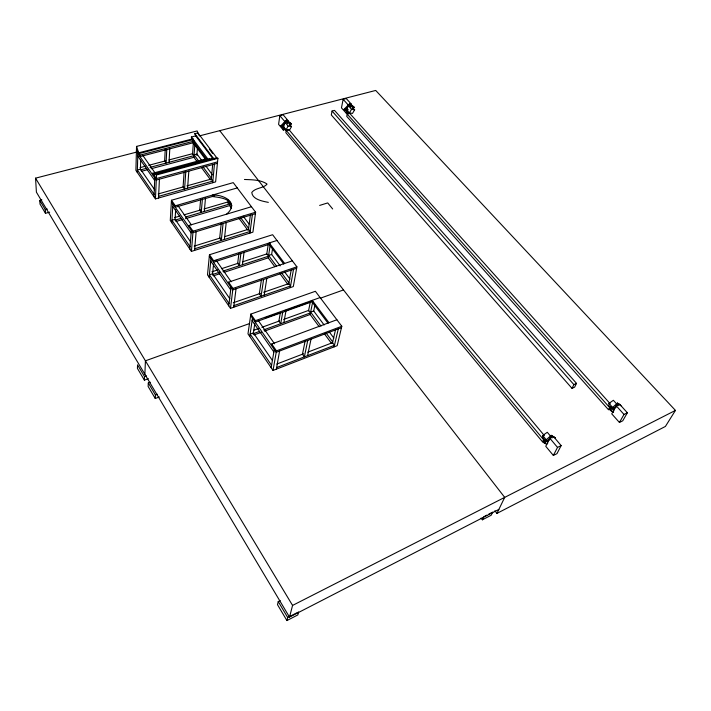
<?xml version="1.0" encoding="UTF-8"?>
<svg xmlns="http://www.w3.org/2000/svg" width="711" height="711" viewBox="0 0 711 711"><rect width="100%" height="100%" fill="white"/><g stroke="black" fill="none" stroke-linecap="round" stroke-linejoin="round"><path stroke-width="1.07" d="M618.197 405.661L613.362 400.293L608.98 403.404L608.936 405.643L611.682 408.709M198.76 135.108L197.143 130.948L136.539 146.413L135.908 170.391L155.442 198.893L215.62 181.892L217.895 158.322L215.895 157.753M137.303 172.426L137.827 153.54M136.539 146.413L138.938 153.594L193.09 139.578M136.441 150.021L140.005 155.131L139.96 156.607L194.094 142.511M613.735 411.011L613.806 408.789L608.98 403.404M140.423 169.511L140.707 160.073M152.581 174.728L152.643 173.262L207.283 158.509M144.386 380.145L144.529 376.626L137.543 364.867L137.427 368.405L144.386 380.145L148.403 378.67M144.875 374.27L145.426 360.815L249.677 323.505M209.665 158.9L153.789 174.017L153.754 174.844L214.864 158.295M153.994 196.769L154.794 177.91M155.442 198.893L156.5 174.968L217.895 158.322M150.314 382.207L148.297 382.953L148.137 386.473L155.265 398.507L159.317 396.978M158.535 198.022L159.424 179.181M165.236 149.346L164.641 161.095L166.072 163.095L166.792 149.203M155.265 398.507L155.451 395.005L148.297 382.953M169.049 162.295L169.805 148.421M171.467 200.253L170.276 220.526L191.428 251.383L252.92 232.15L255.613 212.225L233.244 182.629L171.467 200.253L175.324 205.79L175.235 207.256L214.686 195.845M171.786 222.73L172.915 203.933M175.048 219.592L175.679 209.647M184.113 172.018L183.091 186.949L184.584 189.037L185.767 171.973M187.597 188.184L188.824 171.138M193.196 141.32L193.09 142.778L206.146 160.242L206.27 158.784M192.521 154.234L193.419 142.182M197.089 161.619L193.89 157.291L194.885 144.146M188.913 226.907L189.028 225.44L251.454 206.723M196.867 155.425L197.471 147.755M189.846 249.081L191.321 230.355M191.428 251.383L193.045 231.199L189.028 225.44M194.592 250.396L196.138 231.688M200.609 199.595L199.711 210.234L201.249 212.393L202.439 198.565M204.297 211.496L205.523 197.676M211.265 179.865L212.705 164.268M212.696 182.718L214.446 164.125M209.461 254.751L207.505 274.846L230.48 308.361L293.314 286.56L296.896 266.838L272.615 234.719L209.461 254.751L213.664 260.777L213.513 262.226L270.411 243.935M209.15 277.237L210.989 258.608M212.456 275.095L213.576 264.145M221.228 223.361L219.672 238.203L221.281 240.451L223.094 223.494M228.053 203.488L228.409 200.218M224.356 239.491L226.214 222.543M231.546 208.216L229.617 205.603L229.982 202.333M228.4 283.6L228.569 282.16L292.372 260.857M228.764 305.863L231.013 287.36M230.48 308.361L232.941 288.426L228.569 282.16M238.852 253.916L237.67 263.417L239.34 265.754L240.94 253.098M233.715 307.241L236.052 288.755M242.442 264.741L244.086 252.085M248.406 230.062L250.441 214.553M249.934 233.084L252.387 214.589M250.832 314.093L247.979 333.894L273.024 370.431L337.192 345.679L341.804 326.269L315.373 291.288L250.832 314.093L255.418 320.67L255.205 322.101L312.511 301.571M287.44 123.741L287.937 120.479L283.165 114.8L279.85 115.662L278.588 124.363L283.316 130.06L285.786 129.402M249.765 336.499L252.449 318.155M283.316 130.06L284.613 121.35L279.85 115.662M253.196 334.232L254.814 323.443M261.364 280.125L259.319 293.759L261.07 296.211L263.612 279.441M266.714 254.467L268.189 244.717M288.017 129.873L286.195 130.353L285.849 132.673L542.529 441.86L545.506 440.411M274.775 266.678L268.243 257.844L270.233 244.842M264.216 295.118L266.803 278.356M271.602 254.689L272.606 248.192M271.451 345.439L271.691 344.017L336.881 319.754M280.33 312.84L278.881 321.168L280.703 323.718L282.711 312.271M271.149 367.703L274.304 349.536M273.024 370.431L276.472 350.87L271.691 344.017M288.639 284.427L291.155 270.144M283.876 322.563L286.106 310.076M290.266 287.617L293.536 269.318M276.339 369.16L279.592 351.021M332.055 111.032L331.317 114.978L572.017 388.357L574.639 387.14L576.523 383.389L334.508 110.383L332.055 111.032L573.893 384.607L572.017 388.357M350.496 107.148L351.145 103.939L346.239 98.527L343.129 99.327L341.467 107.868L346.328 113.298L349.421 112.48M346.328 113.298L348.035 104.757L343.129 99.327M610.171 403.715L349.759 113.422L347.19 114.107L346.737 116.382L608.447 409.678L611.202 408.336M308.521 310.947L310.449 301.313M319.203 326.758L310.138 314.502L312.751 301.668M305.188 340.8L302.459 354.202L304.361 356.869L307.765 340.391M231.155 208.332C233.021 198.485 219.139 197.454 212.402 196.512L212.545 195.054C223.796 194.467 239.954 202.848 226.551 214.189M313.658 311.24L314.982 304.823M307.579 355.633L311.027 339.156M332.339 343.484L335.601 329.424M334.081 346.879L338.312 328.864M280.223 600.573L278.241 601.577L277.494 604.67L286.915 620.561L297.829 614.935L298.664 611.878M286.915 620.561L287.706 617.504L278.241 601.577M498.864 509.405L289.51 617.121L292.568 605.425L35.55 178.159L137.285 151.923M481.08 518.115L482.351 519.803L483.836 516.657M494.9 510.765L496.918 513.404L504.703 497.38L219.743 130.655M542.529 441.86L543.604 439.709L286.195 130.353M549.834 438.225L545.764 446.304L553.354 455.449L556.962 453.645L561.148 445.601L553.46 436.456L549.834 438.225L557.513 447.406L553.354 455.449M608.447 409.678L609.638 407.536L611.469 406.639M616.241 405.812L611.744 413.855L619.423 422.458L622.756 420.796L627.369 412.78L619.592 404.168L616.241 405.812L624.009 414.442L619.423 422.458M285.138 122.479L283.04 126.167L286.053 129.775L289.43 130.264L291.528 126.585L288.515 122.985L285.138 122.479L288.151 126.078L291.528 126.585M286.053 129.775L288.151 126.078M346.31 109.467L348.452 105.868L351.536 106.41L354.638 109.841L352.487 113.44L349.403 112.916L346.31 109.467L348.363 109.823M349.403 112.916L351.554 109.307L354.638 109.841M199.4 135.908L375.71 90.439L675.45 410.407L665.407 426.44L496.918 513.404M280.712 125.945L285.626 129.829L280.712 125.945L286.471 120.017L291.359 123.927L289.928 125.403M281.254 126.594L287.013 120.657L291.359 123.927M289.386 124.763L290.817 123.287M344.177 109.227L348.577 113.076L344.177 109.227L349.83 103.459L354.202 107.352L352.798 108.783M344.737 109.85L350.39 104.082L354.202 107.352M352.238 108.161L353.643 106.73M546.866 444.499L543.462 442.322L551.149 435.336L555.353 437.949L551.149 435.336M544.315 443.353L552.012 436.367M613.584 412.504L609.967 409.82L617.459 403.057L620.161 404.835M610.838 410.789L618.33 404.026L621.032 405.803M613.806 408.789L616.437 406.914M547.674 443.415L547.443 441.255L549.754 439.611M545.639 440.971L542.928 437.718L542.68 435.532L547.283 432.27L552.065 437.976M287.706 617.504L297.749 612.349M484.822 516.15L486.795 515.128M488.768 514.115L492.714 512.089L491.203 515.235L482.351 519.803M292.568 605.425L675.45 410.407M557.513 447.406L561.148 445.601M624.009 414.442L627.369 412.78M573.893 384.607L576.523 383.389M276.623 367.551L334.454 345.288L332.526 342.675L307.765 352.167M276.81 364.032L303.633 353.749M155.451 395.005L157.487 394.241M276.472 350.87L341.804 326.269M341.476 327.673L276.224 352.292L250.627 315.533M254.076 334.925L261.346 332.277M264.456 331.148L310.138 314.502M144.529 376.626L146.546 375.888M253.276 333.681L259.515 331.415M263.674 329.904L310.467 312.893L308.627 310.405L283.689 319.426M253.569 330.331L258.76 328.455M261.879 327.327L279.539 320.928M255.418 320.67L320.101 297.545M265.319 317.906L278.872 313.062M285.12 310.823L308.059 302.61M320.572 298.131L343.502 289.928M233.928 305.606L290.55 286L288.782 283.609L263.639 292.274M233.252 302.744L260.493 293.359M296.629 268.269L232.764 289.875L209.318 256.209M232.941 288.426L296.896 266.838M212.509 274.544L219.77 272.162M222.881 271.149L268.491 256.209L266.803 253.925L242.531 261.835M213.398 275.841L219.726 273.762M223.947 272.384L268.243 257.844M211.922 271.806L218.25 269.745M221.423 268.714L238.309 263.212M213.664 260.777L276.961 240.469M194.192 246.113L220.312 237.998M224.489 236.701L248.521 229.235L250.148 231.439L194.725 248.734M319.657 205.417L327.709 202.919L332.659 208.963M193.045 231.199L255.613 212.225M255.418 213.664L192.921 232.666L171.378 201.72M175.964 221.494L182.274 219.628M185.429 218.695L229.617 205.603M175.013 220.143L181.341 218.277M185.553 217.033L229.804 203.959L228.231 201.844L204.021 208.963M174.55 217.628L179.812 216.082M184.025 214.846L200.866 209.896M175.324 205.79L237.252 187.926M158.615 196.352L212.847 181.074L211.336 179.03L186.904 185.882M158.215 193.934L183.714 186.78M41.86 199.853L39.789 200.413L40.003 204.093L45.468 213.309L49.619 212.171M217.557 161.859L156.349 178.568L152.643 173.262M39.789 200.413L45.273 209.638L47.353 209.07M217.415 163.317L156.278 180.043L136.405 151.496M213.86 158.891L216.953 158.046L197.898 132.904L194.841 133.686L195.694 135.899L212.802 158.589L213.86 158.891L194.841 133.686M196.645 135.65L191.375 137.01L192.086 139.836L207.416 160.313L207.488 159.495L213.762 158.322M141.436 171.324L147.852 169.609M151.07 168.747L193.89 157.291M140.085 167.618L145.435 166.196M148.652 165.343L165.787 160.793M168.996 159.939L192.565 153.683L194.014 155.638L150.057 167.361M140.414 169.938L146.848 168.223M284.613 121.35L287.937 120.479M348.035 104.757L351.145 103.939M138.956 152.758L193.152 138.752M140.005 155.131L194.201 141.062M244.451 179.474C251.925 179.794 260.404 179.679 266.838 183.873L266.963 184.327C263.008 188.495 255.427 187.651 251.774 192.45C252.458 199.507 262.51 201.204 268.34 202.368M153.789 174.017L156.5 174.968M543.462 442.322L545.159 443.086M609.967 409.82L611.807 410.967M349.83 103.459L350.39 104.082M617.459 403.057L618.33 404.026M348.452 105.868L351.554 109.307M347.19 114.107L609.638 407.536M286.471 120.017L287.013 120.657M288.933 129.624L544.448 435.701M542.68 435.532L547.443 441.255M209.301 149.043L212.598 153.398M191.375 137.01L208.439 159.771M284.622 263.452L269.265 242.94L269.042 244.371L283.742 264.03M328.971 322.696L312.245 300.353L311.951 301.775L328.011 323.247M201.48 160.117L196.974 154.065L194.076 154.838L198.573 160.908M205.977 166.17L212.411 174.817M243.198 216.206L249.028 224.036M280.17 265.896L271.638 254.44L268.616 255.427L276.472 266.03M284.755 272.073L290.008 279.13M324.118 324.98L313.711 310.991L310.627 312.111L321.017 326.136M329.317 331.975L333.868 338.098M203.062 166.969L211.416 178.239M229.884 203.168L231.83 205.781M240.869 217.984L248.619 228.444M281.716 273.104L288.924 282.818M326.216 333.148L332.712 341.911M201.577 167.689L210.545 179.812M238.638 217.806L247.659 230M280.001 273.744L287.839 284.347M324.385 333.77L331.513 343.395M142.822 155.433L155.416 173.448M177.999 205.746L191.357 224.836M216.126 260.262L231.164 281.769M258.28 320.545L274.544 343.804M137.756 156.091L154.687 180.461M172.764 206.474L191.117 232.888M210.74 261.133L230.702 289.866M252.085 320.634L273.877 351.998M154.714 189.819L140.44 169.129L137.374 169.947L154.091 194.29M190.708 242.016L175.066 219.335L171.938 220.259L190.041 246.619M229.84 298.744L212.598 273.744L209.389 274.793L229.058 303.437M272.429 360.495L253.4 332.899L250.121 334.09L271.566 365.321M289.51 617.121L36.412 192.174L35.55 178.159M45.273 209.638L45.468 213.309"/></g></svg>
